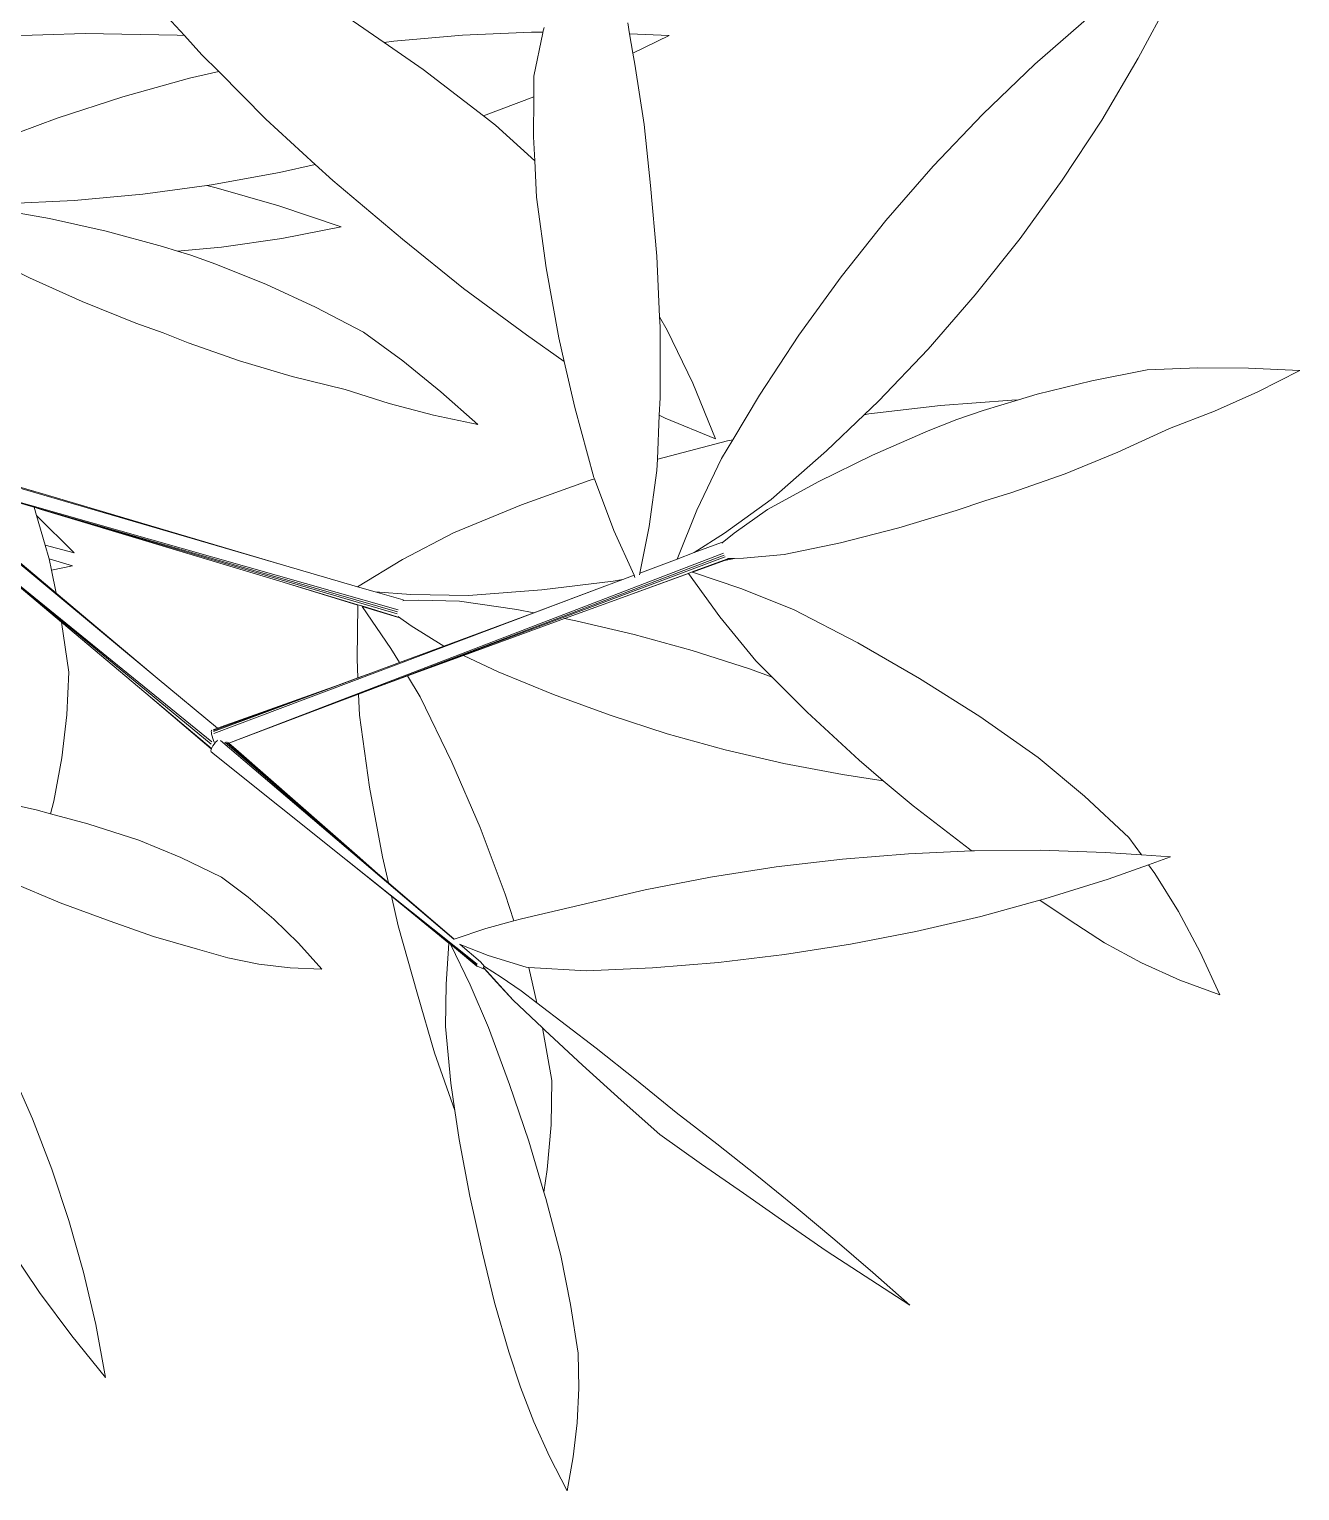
# Model space of a CAD drawing. Header units: millimetres. Extents: x 17 to 218440, y 21 to 53693.
# Drawn here: x 41917.1 to 42189.7, y 21200.2 to 21513.7 of the extents above; entities that cross this region are included whole.
import ezdxf

# ---------------------------------------------------------------- set-up
doc = ezdxf.new("R2010")
doc.units = ezdxf.units.MM
doc.header["$MEASUREMENT"] = 0
doc.layers.add('Edges', color=7, linetype='Continuous', lineweight=18)

# ---------------------------------------------------------------- blocks, each defined once
blk = doc.blocks.new('BAMBOOPLAN')
at = {"layer": 'Edges'}
for p, q in [((10.1186, 0.0656), (9.9795, 0.2174)), ((13.1469, 0.1899), (13.0435, -0.004)), ((10.731, 0.0442), (10.6201, 0.1212)), ((11.2217, 0.09), (11.2178, 0.076)), ((11.4779, 0.105), (11.4836, 0.0713)), ((12.8916, 0.1224), (12.7258, -0.0224)), ((9.814, 0.0717), (9.5549, 0.0642)), ((10.0962, 0.067), (9.814, 0.0717)), ((10.1186, 0.0656), (10.0962, 0.067)), ((10.1723, 0.0069), (10.1186, 0.0656)), ((10.7605, 0.0482), (10.731, 0.0442)), ((10.9716, 0.067), (10.7605, 0.0482)), ((11.1831, 0.0761), (10.9716, 0.067)), ((11.2178, 0.076), (11.1831, 0.0761)), ((11.2173, 0.0739), (11.1903, -0.0591)), ((11.2178, 0.076), (11.2173, 0.0739)), ((11.6049, 0.0655), (11.4836, 0.0713)), ((11.4836, 0.0713), (11.4938, 0.0115)), ((11.6049, 0.0655), (11.4938, 0.0115)), ((10.2238, -0.0449), (10.1723, 0.0069)), ((10.8502, -0.0387), (10.731, 0.0442)), ((11.4938, 0.0115), (11.4995, -0.0223)), ((11.0352, -0.1803), (10.8502, -0.0387)), ((11.4995, -0.0223), (11.5286, -0.2074)), ((12.7258, -0.0224), (12.5666, -0.1748)), ((13.0435, -0.004), (12.9312, -0.1933)), ((10.1346, -0.0653), (9.9301, -0.1219)), ((10.2238, -0.0449), (10.1346, -0.0653)), ((10.3686, -0.1905), (10.2238, -0.0449)), ((11.1903, -0.0591), (11.19, -0.1219)), ((9.9301, -0.1219), (9.7287, -0.1876)), ((11.19, -0.1219), (11.0352, -0.1803)), ((11.19, -0.1219), (11.1894, -0.2446)), ((12.5666, -0.1748), (12.4143, -0.3344)), ((9.7287, -0.1876), (9.525, -0.2635)), ((10.5198, -0.3294), (10.3686, -0.1905)), ((11.0729, -0.2091), (11.0352, -0.1803)), ((11.193, -0.3185), (11.0729, -0.2091)), ((11.5286, -0.2074), (11.5482, -0.3939)), ((12.9312, -0.1933), (12.8103, -0.3776)), ((11.1894, -0.2446), (11.193, -0.3185)), ((10.4104, -0.3544), (10.2015, -0.3922)), ((10.5198, -0.3294), (10.4104, -0.3544)), ((10.5738, -0.3789), (10.5198, -0.3294)), ((11.193, -0.3185), (11.1984, -0.4295)), ((12.4143, -0.3344), (12.2693, -0.5008)), ((10.1878, -0.3941), (9.9913, -0.4206)), ((10.2015, -0.3922), (10.1878, -0.3941)), ((10.2159, -0.4009), (10.1878, -0.3941)), ((10.4081, -0.4566), (10.2159, -0.4009)), ((10.7874, -0.558), (10.5738, -0.3789)), ((11.5482, -0.3939), (11.5676, -0.6105)), ((12.8103, -0.3776), (12.681, -0.5564)), ((9.7802, -0.4394), (9.5631, -0.4497)), ((9.9913, -0.4206), (9.7802, -0.4394)), ((11.1984, -0.4295), (11.2276, -0.6462)), ((9.7045, -0.495), (9.5366, -0.4654)), ((10.599, -0.5211), (10.4081, -0.4566)), ((9.8785, -0.5342), (9.7045, -0.495)), ((10.051, -0.5805), (9.8785, -0.5342)), ((10.599, -0.5211), (10.4172, -0.5567)), ((12.2693, -0.5008), (12.132, -0.6736)), ((10.097, -0.5949), (10.051, -0.5805)), ((10.4172, -0.5567), (10.2321, -0.5829)), ((10.974, -0.7097), (10.7874, -0.558)), ((12.681, -0.5564), (12.5437, -0.7292)), ((10.2321, -0.5829), (10.097, -0.5949)), ((10.1384, -0.6078), (10.097, -0.5949)), ((10.2152, -0.6348), (10.1384, -0.6078)), ((11.5676, -0.6105), (11.5758, -0.7969)), ((9.6439, -0.677), (9.607, -0.6583)), ((10.3702, -0.697), (10.2152, -0.6348)), ((11.2276, -0.6462), (11.2666, -0.8613)), ((9.8051, -0.7496), (9.6439, -0.677)), ((10.5207, -0.767), (10.3702, -0.697)), ((11.168, -0.8514), (10.974, -0.7097)), ((12.132, -0.6736), (12.0027, -0.8523)), ((9.9695, -0.8156), (9.8051, -0.7496)), ((12.5437, -0.7292), (12.3987, -0.8956)), ((10.668, -0.8435), (10.5207, -0.767)), ((11.5987, -0.8373), (11.5758, -0.7969)), ((11.5758, -0.7969), (11.5772, -0.8276)), ((10.053, -0.8454), (9.9695, -0.8156)), ((10.1305, -0.8764), (10.053, -0.8454)), ((10.788, -0.9318), (10.668, -0.8435)), ((11.5772, -0.8276), (11.5769, -1.0447)), ((11.6773, -0.9998), (11.5987, -0.8373)), ((10.2879, -0.9319), (10.1305, -0.8764)), ((11.283, -0.9333), (11.168, -0.8514)), ((11.2666, -0.8613), (11.283, -0.9333)), ((12.0027, -0.8523), (11.8817, -1.0366)), ((12.3987, -0.8956), (12.2464, -1.0552)), ((10.4491, -0.9791), (10.2879, -0.9319)), ((10.9048, -1.0261), (10.788, -0.9318)), ((11.283, -0.9333), (11.3153, -1.0742)), ((10.6117, -1.0194), (10.4491, -0.9791)), ((13.0707, -0.959), (12.9014, -0.9926)), ((13.2255, -0.9528), (13.0707, -0.959)), ((13.3816, -0.9535), (13.2255, -0.9528)), ((13.5386, -0.9611), (13.3816, -0.9535)), ((13.5386, -0.9611), (13.4098, -1.0267)), ((10.7464, -1.0624), (10.6117, -1.0194)), ((11.0181, -1.1261), (10.9048, -1.0261)), ((11.7469, -1.1704), (11.6773, -0.9998)), ((12.9014, -0.9926), (12.7337, -1.0335)), ((13.4098, -1.0267), (13.2766, -1.0859)), ((10.882, -1.098), (10.7464, -1.0624)), ((11.3153, -1.0742), (11.3739, -1.2889)), ((11.5769, -1.0447), (11.5746, -1.098)), ((11.8817, -1.0366), (11.7997, -1.1735)), ((12.2464, -1.0552), (12.2029, -1.0968)), ((12.4365, -1.0679), (12.2177, -1.0943)), ((12.656, -1.0515), (12.4365, -1.0679)), ((12.6763, -1.0509), (12.5674, -1.0837)), ((12.6763, -1.0509), (12.656, -1.0515)), ((12.7337, -1.0335), (12.6763, -1.0509)), ((11.0181, -1.1261), (10.882, -1.098)), ((11.5746, -1.098), (11.5689, -1.2333)), ((11.5926, -1.107), (11.5746, -1.098)), ((11.7469, -1.1704), (11.5926, -1.107)), ((12.2029, -1.0968), (12.0872, -1.2076)), ((12.2177, -1.0943), (12.2029, -1.0968)), ((12.4874, -1.1117), (12.3987, -1.1463)), ((12.5674, -1.0837), (12.4874, -1.1117)), ((13.2766, -1.0859), (13.1392, -1.1385)), ((12.3987, -1.1463), (12.2285, -1.2207)), ((13.1392, -1.1385), (12.9809, -1.2114)), ((10.0348, -1.9042), (9.1894, -1.2007)), ((9.6915, -1.3415), (9.195, -1.1947)), ((10.4224, -1.5577), (9.2131, -1.2054)), ((11.7842, -1.1768), (11.5707, -1.2327)), ((11.7997, -1.1735), (11.7656, -1.2305)), ((11.7997, -1.1735), (11.7842, -1.1768)), ((12.0872, -1.2076), (11.9175, -1.357)), ((11.5689, -1.2333), (11.5674, -1.2672)), ((11.5707, -1.2327), (11.5689, -1.2333)), ((11.7656, -1.2305), (11.6901, -1.3897)), ((12.2285, -1.2207), (12.0618, -1.302)), ((12.9809, -1.2114), (12.8194, -1.2777)), ((9.297, -1.2754), (10.7739, -1.6943)), ((11.36, -1.2982), (11.1527, -1.3731)), ((11.3756, -1.2934), (11.36, -1.2982)), ((11.3739, -1.2889), (11.3756, -1.2934)), ((11.3756, -1.2934), (11.4356, -1.4511)), ((11.5674, -1.2672), (11.5434, -1.439)), ((12.8194, -1.2777), (12.6556, -1.335)), ((9.6419, -1.3265), (9.6915, -1.3415)), ((10.4224, -1.5577), (9.6915, -1.3415)), ((12.0618, -1.302), (11.9062, -1.387)), ((12.6556, -1.335), (12.5724, -1.3601)), ((9.5689, -1.3542), (10.7723, -1.7011)), ((9.5689, -1.3542), (9.658, -1.3804)), ((9.6653, -1.4052), (9.658, -1.3804)), ((9.658, -1.3804), (9.6796, -1.3867)), ((9.6796, -1.3867), (10.7713, -1.7072)), ((10.4109, -1.6071), (9.6796, -1.3867)), ((11.1527, -1.3731), (10.9435, -1.4586)), ((11.9175, -1.357), (11.7748, -1.4601)), ((11.9062, -1.387), (11.8042, -1.4594)), ((12.5724, -1.3601), (12.4853, -1.3902)), ((9.7805, -1.52), (9.6653, -1.4052)), ((9.6919, -1.496), (9.6653, -1.4052)), ((11.6901, -1.3897), (11.6294, -1.5391)), ((12.4853, -1.3902), (12.3089, -1.4433)), ((10.9435, -1.4586), (10.7876, -1.5407)), ((11.4356, -1.4511), (11.4972, -1.5889)), ((11.5434, -1.439), (11.5149, -1.5822)), ((11.7748, -1.4601), (11.6821, -1.5193)), ((11.8042, -1.4594), (11.7676, -1.4889)), ((12.3089, -1.4433), (12.1308, -1.4891)), ((9.4454, -1.4846), (10.2023, -2.0995)), ((9.7252, -1.6433), (9.5695, -1.5121)), ((9.7805, -1.52), (9.6919, -1.496)), ((9.7033, -1.5351), (9.6919, -1.496)), ((10.2549, -2.1035), (11.7712, -1.5208)), ((11.6821, -1.5193), (11.6294, -1.5391)), ((11.7656, -1.4879), (11.6821, -1.5193)), ((11.7656, -1.4879), (11.7676, -1.4889)), ((11.7676, -1.4889), (11.7663, -1.49)), ((12.1308, -1.4891), (11.9572, -1.5254)), ((9.5306, -1.5548), (10.2004, -2.1067)), ((9.742, -1.7327), (9.5306, -1.5548)), ((9.704, -1.5387), (9.7033, -1.5351)), ((9.7751, -1.5594), (9.704, -1.5387)), ((9.7111, -1.5735), (9.704, -1.5387)), ((9.7751, -1.5594), (9.7111, -1.5735)), ((10.6494, -1.6239), (10.4224, -1.5577)), ((10.6031, -1.9715), (11.774, -1.5272)), ((10.7876, -1.5407), (10.6494, -1.6239)), ((10.7112, -1.9311), (11.7769, -1.5327)), ((11.6294, -1.5391), (11.5149, -1.5822)), ((11.7821, -1.5396), (11.675, -1.5787)), ((11.7744, -1.544), (11.6767, -1.5792)), ((11.8058, -1.5373), (11.7744, -1.544)), ((11.784, -1.5405), (11.7744, -1.544)), ((11.786, -1.5378), (11.784, -1.5378)), ((11.784, -1.5405), (11.7852, -1.5397)), ((11.7852, -1.5397), (11.786, -1.5378)), ((11.8058, -1.5373), (11.786, -1.5378)), ((11.8327, -1.5365), (11.8058, -1.5373)), ((11.9572, -1.5254), (11.8327, -1.5365)), ((9.7252, -1.6433), (9.7111, -1.5735)), ((10.6502, -1.6804), (10.4109, -1.6071)), ((10.6502, -1.6793), (10.4109, -1.6071)), ((11.4334, -1.6067), (11.2146, -1.6332)), ((11.4627, -1.6018), (11.4081, -1.6224)), ((11.6633, -1.583), (11.4285, -1.6688)), ((11.6639, -1.5838), (11.4285, -1.6688)), ((11.4627, -1.6018), (11.4334, -1.6067)), ((11.4972, -1.5889), (11.4627, -1.6018)), ((11.4972, -1.5889), (11.5, -1.5953)), ((11.5149, -1.5822), (11.5139, -1.5871)), ((11.675, -1.5787), (11.6633, -1.583)), ((11.6639, -1.5838), (11.6633, -1.583)), ((11.7606, -1.7166), (11.6639, -1.5838)), ((11.6767, -1.5792), (11.675, -1.5787)), ((11.8248, -1.6291), (11.6767, -1.5792)), ((10.0348, -1.9042), (9.7252, -1.6433)), ((11.4081, -1.6224), (10.2091, -2.0734)), ((10.7034, -1.6396), (10.6494, -1.6239)), ((10.8131, -1.6479), (10.7034, -1.6396)), ((10.7891, -1.6646), (10.7034, -1.6396)), ((10.9892, -1.651), (10.8131, -1.6479)), ((11.2146, -1.6332), (10.9892, -1.651)), ((11.4081, -1.6224), (11.1899, -1.7035)), ((11.9858, -1.6937), (11.8248, -1.6291)), ((10.6479, -1.8445), (10.6502, -1.6804)), ((10.6502, -1.6804), (10.6502, -1.6793)), ((10.6622, -1.6829), (10.6502, -1.6793)), ((10.7713, -1.7158), (10.6622, -1.6829)), ((10.6632, -1.6843), (10.6622, -1.6829)), ((10.7723, -1.7177), (10.6632, -1.6843)), ((10.7518, -1.813), (10.6632, -1.6843)), ((10.7902, -1.6666), (10.7885, -1.6667)), ((10.7891, -1.6646), (10.7902, -1.6666)), ((10.8372, -1.6649), (10.7902, -1.6666)), ((10.9622, -1.6682), (10.8372, -1.6649)), ((11.1377, -1.6935), (10.9622, -1.6682)), ((11.1899, -1.7035), (11.1377, -1.6935)), ((11.4285, -1.6688), (11.2844, -1.7215)), ((12.1834, -1.7963), (11.9858, -1.6937)), ((9.7646, -1.886), (9.742, -1.7327)), ((10, -1.9499), (9.742, -1.7327)), ((10.7723, -1.7177), (10.7738, -1.7178)), ((10.7738, -1.7178), (10.7755, -1.7167)), ((10.7755, -1.7167), (10.7739, -1.7156)), ((10.8136, -1.7437), (10.7755, -1.7167)), ((10.9141, -1.8059), (10.8136, -1.7437)), ((11.1899, -1.7035), (10.9141, -1.8059)), ((11.2844, -1.7215), (10.9742, -1.8349)), ((11.3183, -1.728), (11.2844, -1.7215)), ((11.4977, -1.7699), (11.3183, -1.728)), ((11.8706, -1.8507), (11.7606, -1.7166)), ((11.6754, -1.8191), (11.4977, -1.7699)), ((10.7781, -1.8564), (10.7518, -1.813)), ((10.9141, -1.8059), (10.7781, -1.8564)), ((10.9742, -1.8349), (10.8031, -1.8975)), ((11.0806, -1.8846), (10.9742, -1.8349)), ((11.851, -1.8754), (11.6754, -1.8191)), ((12.3729, -1.9048), (12.1834, -1.7963)), ((10.6505, -1.9035), (10.6479, -1.8445)), ((10.7781, -1.8564), (10.6936, -1.8878)), ((11.9204, -1.9008), (11.851, -1.8754)), ((11.9204, -1.9008), (11.8706, -1.8507)), ((9.7582, -2.0164), (9.7646, -1.886)), ((10.2196, -2.058), (10.0348, -1.9042)), ((10.2082, -2.0642), (10.59, -1.9254)), ((10.6936, -1.8878), (10.2083, -2.0681)), ((10.2313, -2.0538), (10.59, -1.9254)), ((10.59, -1.9254), (10.6505, -1.9035)), ((10.6505, -1.9035), (10.6936, -1.8878)), ((10.8031, -1.8975), (10.7112, -1.9311)), ((10.8418, -1.9613), (10.8031, -1.8975)), ((11.2506, -1.9548), (11.0806, -1.8846)), ((12.0277, -2.0085), (11.9204, -1.9008)), ((12.5575, -2.0219), (12.3729, -1.9048)), ((10.2011, -2.1213), (10, -1.9499)), ((10.2018, -2.1196), (10, -1.9499)), ((10.6031, -1.9715), (10.6527, -1.9529)), ((10.6527, -1.9529), (10.7112, -1.9311)), ((10.6555, -2.0179), (10.6527, -1.9529)), ((10.9385, -2.1619), (10.8418, -1.9613)), ((11.4236, -2.0181), (11.2506, -1.9548)), ((10.2549, -2.1036), (10.6031, -1.9715)), ((12.1871, -2.1559), (12.0277, -2.0085)), ((9.7427, -2.1483), (9.7582, -2.0164)), ((10.2089, -2.0618), (10.2313, -2.0538)), ((10.2102, -2.0612), (10.2196, -2.058)), ((10.2196, -2.058), (10.2313, -2.0538)), ((10.6865, -2.2383), (10.6555, -2.0179)), ((11.5992, -2.0744), (11.4236, -2.0181)), ((12.7365, -2.1474), (12.5575, -2.0219)), ((10.2018, -2.0645), (10.2011, -2.0668)), ((10.2011, -2.0668), (10.2012, -2.0707)), ((10.2012, -2.0707), (10.202, -2.076)), ((10.2026, -2.0641), (10.2018, -2.0645)), ((10.202, -2.076), (10.2035, -2.0822)), ((10.2035, -2.0822), (10.2056, -2.089)), ((10.2056, -2.089), (10.2081, -2.0958)), ((10.2102, -2.0612), (10.2079, -2.0621)), ((10.2081, -2.0958), (10.21, -2.1)), ((10.2142, -2.1006), (10.2095, -2.1062)), ((10.2176, -2.0974), (10.2142, -2.1006)), ((10.2193, -2.0956), (10.2176, -2.0974)), ((10.2211, -2.0943), (10.2193, -2.0956)), ((10.9452, -2.7047), (10.2292, -2.0957)), ((10.2425, -2.1003), (10.2422, -2.1)), ((10.7109, -2.5031), (10.2425, -2.1003)), ((10.2482, -2.1004), (10.2483, -2.1004)), ((10.2483, -2.1004), (10.2496, -2.1016)), ((10.251, -2.1028), (10.6479, -2.4482)), ((10.2533, -2.1022), (10.2536, -2.1025)), ((10.254, -2.1028), (10.2546, -2.1034)), ((10.2544, -2.1023), (10.2547, -2.1034)), ((10.2544, -2.1027), (10.2546, -2.1033)), ((10.2546, -2.1033), (10.2546, -2.1034)), ((10.2546, -2.1034), (10.2547, -2.1035)), ((10.2547, -2.1034), (10.2547, -2.1035)), ((10.2547, -2.1035), (10.2842, -2.1293)), ((10.2549, -2.1035), (10.2549, -2.1036)), ((10.2549, -2.1036), (10.2842, -2.1293)), ((11.7769, -2.1236), (11.5992, -2.0744)), ((9.7182, -2.2814), (9.7427, -2.1483)), ((10.2006, -2.1228), (10.2001, -2.127)), ((10.2001, -2.127), (10.2009, -2.1301)), ((10.2011, -2.1213), (10.2006, -2.1228)), ((10.2045, -2.1332), (10.2009, -2.1301)), ((10.2018, -2.1196), (10.2011, -2.1213)), ((10.2025, -2.1177), (10.2018, -2.1196)), ((10.2055, -2.112), (10.2025, -2.1177)), ((10.2045, -2.1332), (10.2066, -2.1348)), ((10.2095, -2.1062), (10.2055, -2.112)), ((10.2066, -2.1348), (10.6139, -2.4598)), ((10.2842, -2.1293), (10.6479, -2.4482)), ((11.9563, -2.1655), (11.7769, -2.1236)), ((12.8785, -2.2662), (12.7365, -2.1474)), ((11.025, -2.3624), (10.9385, -2.1619)), ((12.1369, -2.2), (11.9563, -2.1655)), ((12.2613, -2.2186), (12.1871, -2.1559)), ((10.7257, -2.4519), (10.6865, -2.2383)), ((12.2613, -2.2186), (12.1369, -2.2)), ((12.3532, -2.2961), (12.2613, -2.2186)), ((9.7085, -2.3199), (9.7182, -2.2814)), ((13.0143, -2.3926), (12.8785, -2.2662)), ((9.6646, -2.3081), (9.6133, -2.2968)), ((9.7085, -2.3199), (9.6646, -2.3081)), ((9.8229, -2.3508), (9.7085, -2.3199)), ((12.5255, -2.4287), (12.3532, -2.2961)), ((9.9791, -2.4006), (9.8229, -2.3508)), ((11.1024, -2.5668), (11.025, -2.3624)), ((10.1073, -2.4539), (9.9791, -2.4006)), ((13.0529, -2.4461), (13.0143, -2.3926)), ((10.2328, -2.5141), (10.1073, -2.4539)), ((10.6139, -2.4598), (11.0164, -2.781)), ((10.6139, -2.4598), (10.6866, -2.5183)), ((10.6479, -2.4482), (10.7109, -2.5031)), ((10.744, -2.5315), (10.7257, -2.4519)), ((12.136, -2.4588), (11.9334, -2.4829)), ((12.3388, -2.4423), (12.136, -2.4588)), ((12.5323, -2.4337), (12.3388, -2.4423)), ((12.5323, -2.4337), (12.5255, -2.4287)), ((12.5412, -2.4333), (12.5323, -2.4337)), ((12.7429, -2.432), (12.5412, -2.4333)), ((12.9433, -2.4384), (12.7429, -2.432)), ((13.0529, -2.4461), (12.9433, -2.4384)), ((13.1419, -2.4524), (13.0529, -2.4461)), ((13.1419, -2.4524), (13.0747, -2.4762)), ((10.744, -2.5315), (10.7109, -2.5031)), ((11.9334, -2.4829), (11.7315, -2.5145)), ((13.0747, -2.4762), (12.9511, -2.52)), ((13.0938, -2.5026), (13.0747, -2.4762)), ((13.1669, -2.6198), (13.0938, -2.5026)), ((9.7379, -2.5927), (9.5877, -2.5294)), ((10.3143, -2.5751), (10.2328, -2.5141)), ((10.6866, -2.5183), (11.0156, -2.7828)), ((10.7535, -2.5728), (10.6866, -2.5183)), ((10.9454, -2.7047), (10.744, -2.5315)), ((11.5309, -2.5536), (11.1521, -2.6417)), ((11.7315, -2.5145), (11.5309, -2.5536)), ((12.9511, -2.52), (12.7571, -2.5807)), ((9.8909, -2.6491), (9.7379, -2.5927)), ((10.3928, -2.6426), (10.3143, -2.5751)), ((10.7745, -2.6637), (10.7535, -2.5728)), ((10.9298, -2.7162), (10.7535, -2.5728)), ((11.129, -2.648), (11.1024, -2.5668)), ((12.7419, -2.5849), (12.5604, -2.6344)), ((12.7571, -2.5807), (12.7419, -2.5849)), ((12.8317, -2.6449), (12.7419, -2.5849)), ((10.4682, -2.7166), (10.3928, -2.6426)), ((11.1521, -2.6417), (11.129, -2.648)), ((12.5604, -2.6344), (12.3615, -2.6808)), ((13.2334, -2.7439), (13.1669, -2.6198)), ((10.0236, -2.6958), (9.8909, -2.6491)), ((10.8329, -2.8731), (10.7745, -2.6637)), ((11.0425, -2.6714), (10.9454, -2.7047)), ((11.129, -2.648), (11.0425, -2.6714)), ((12.3615, -2.6808), (12.1609, -2.7198)), ((12.9399, -2.7153), (12.8317, -2.6449)), ((10.1584, -2.7355), (10.0236, -2.6958)), ((10.5402, -2.7968), (10.4682, -2.7166)), ((10.9208, -2.8423), (10.9298, -2.7162)), ((10.9298, -2.7162), (10.9298, -2.7159)), ((10.9342, -2.7198), (10.9319, -2.7179)), ((10.9947, -2.844), (10.9342, -2.7198)), ((10.9467, -2.7299), (10.9342, -2.7198)), ((10.9452, -2.7047), (10.9444, -2.705)), ((10.9454, -2.7047), (10.9452, -2.7047)), ((11.0156, -2.7867), (10.9467, -2.7299)), ((11.0152, -2.7857), (10.9467, -2.7299)), ((10.9637, -2.7204), (10.962, -2.7197)), ((11.027, -2.7743), (10.9637, -2.7204)), ((11.0504, -2.7542), (10.9637, -2.7204)), ((12.1609, -2.7198), (11.959, -2.7515)), ((13.053, -2.7771), (12.9399, -2.7153)), ((10.2516, -2.7617), (10.1584, -2.7355)), ((10.3464, -2.7807), (10.2516, -2.7617)), ((11.027, -2.7743), (11.0384, -2.7886)), ((11.0274, -2.7752), (11.0274, -2.7752)), ((11.1663, -2.7904), (11.0504, -2.7542)), ((11.7564, -2.7756), (11.5537, -2.7921)), ((11.959, -2.7515), (11.7564, -2.7756)), ((13.1709, -2.8302), (13.053, -2.7771)), ((13.2932, -2.8746), (13.2334, -2.7439)), ((10.4427, -2.7924), (10.3464, -2.7807)), ((10.5402, -2.7968), (10.4427, -2.7924)), ((11.0156, -2.7867), (11.0164, -2.7872)), ((11.0164, -2.7872), (11.0358, -2.7952)), ((11.0382, -2.7938), (11.0348, -2.79)), ((11.036, -2.7871), (11.0352, -2.7866)), ((11.1268, -2.8913), (11.0356, -2.7907)), ((11.0358, -2.7952), (11.0362, -2.7952)), ((11.0362, -2.7952), (11.0366, -2.795)), ((11.0366, -2.795), (11.0372, -2.7947)), ((11.0384, -2.7886), (11.037, -2.7877)), ((11.0372, -2.7947), (11.0378, -2.7942)), ((11.0378, -2.7942), (11.0382, -2.7938)), ((11.0762, -2.8372), (11.0382, -2.7938)), ((11.09, -2.821), (11.0384, -2.7886)), ((11.1515, -2.8623), (11.09, -2.821)), ((11.1742, -2.7908), (11.1663, -2.7904)), ((11.1997, -2.8994), (11.1742, -2.7908)), ((11.3512, -2.801), (11.1742, -2.7908)), ((11.5537, -2.7921), (11.3512, -2.801)), ((10.9189, -2.9719), (10.9208, -2.8423)), ((11.0515, -2.9749), (10.9947, -2.844)), ((11.1268, -2.8913), (11.0762, -2.8372)), ((11.1997, -2.8994), (11.1515, -2.8623)), ((13.2932, -2.8746), (13.1709, -2.8302)), ((10.8859, -3.053), (10.8329, -2.8731)), ((11.2166, -2.976), (11.1268, -2.8913)), ((11.3812, -3.039), (11.1997, -2.8994)), ((10.9358, -3.1455), (10.9189, -2.9719)), ((11.115, -3.1496), (11.0515, -2.9749)), ((11.2456, -3.1374), (11.2166, -2.976)), ((11.2239, -2.9829), (11.2166, -2.976)), ((11.3397, -3.0908), (11.2239, -2.9829)), ((11.5044, -3.1363), (11.3812, -3.039)), ((10.9481, -3.2298), (10.8859, -3.053)), ((11.4574, -3.1977), (11.3397, -3.0908)), ((9.6531, -3.2552), (9.5869, -3.1035)), ((11.6267, -3.2354), (11.5044, -3.1363)), ((10.9481, -3.2298), (10.9358, -3.1455)), ((11.1742, -3.324), (11.115, -3.1496)), ((11.2432, -3.2732), (11.2456, -3.1374)), ((11.5766, -3.3033), (11.4574, -3.1977)), ((9.7123, -3.4097), (9.6531, -3.2552)), ((10.9482, -3.2299), (10.9481, -3.2298)), ((10.9611, -3.3181), (10.9482, -3.2299)), ((11.7508, -3.3314), (11.6267, -3.2354)), ((11.2314, -3.4108), (11.2432, -3.2732)), ((11.7046, -3.3936), (11.5766, -3.3033)), ((10.9934, -3.4917), (10.9611, -3.3181)), ((11.2209, -3.4797), (11.1742, -3.324)), ((11.8733, -3.4287), (11.7508, -3.3314)), ((11.8324, -3.4833), (11.7046, -3.3936)), ((9.7645, -3.5666), (9.7123, -3.4097)), ((11.2209, -3.4797), (11.2314, -3.4108)), ((11.9941, -3.527), (11.8733, -3.4287)), ((11.0324, -3.6659), (10.9934, -3.4917)), ((11.2268, -3.4992), (11.2209, -3.4797)), ((11.9597, -3.5722), (11.8324, -3.4833)), ((11.2727, -3.6746), (11.2268, -3.4992)), ((12.1128, -3.6262), (11.9941, -3.527)), ((9.8094, -3.7254), (9.7645, -3.5666)), ((12.0862, -3.6602), (11.9597, -3.5722)), ((12.2291, -3.7259), (12.1128, -3.6262)), ((9.6748, -3.7878), (9.5826, -3.6509)), ((11.0698, -3.8178), (11.0324, -3.6659)), ((12.0862, -3.6602), (12.3428, -3.8259)), ((11.3029, -3.8244), (11.2727, -3.6746)), ((9.8469, -3.8859), (9.8094, -3.7254)), ((12.3428, -3.8259), (12.2291, -3.7259)), ((9.7731, -3.9201), (9.6748, -3.7878)), ((11.1137, -3.9696), (11.0698, -3.8178)), ((11.3262, -3.9736), (11.3029, -3.8244)), ((9.877, -4.0476), (9.8469, -3.8859)), ((9.877, -4.0476), (9.7731, -3.9201)), ((11.1488, -4.0773), (11.1137, -3.9696)), ((11.3279, -4.0807), (11.3262, -3.9736)), ((11.1903, -4.1843), (11.1488, -4.0773)), ((11.3228, -4.1869), (11.3279, -4.0807)), ((11.2383, -4.2904), (11.1903, -4.1843)), ((11.311, -4.2918), (11.3228, -4.1869)), ((11.2925, -4.3953), (11.2383, -4.2904)), ((11.2925, -4.3953), (11.311, -4.2918))]:
    blk.add_line(p, q, dxfattribs=at)

msp = doc.modelspace()

# ---------------------------------------------------------------- block references
at = {"xscale": 69.97983938875464, "yscale": 69.97983938875464, "zscale": 69.97983938875464}
msp.add_blockref('BAMBOOPLAN', (41242.26, 21507.75), dxfattribs=at)

doc.saveas('drawing.dxf')
